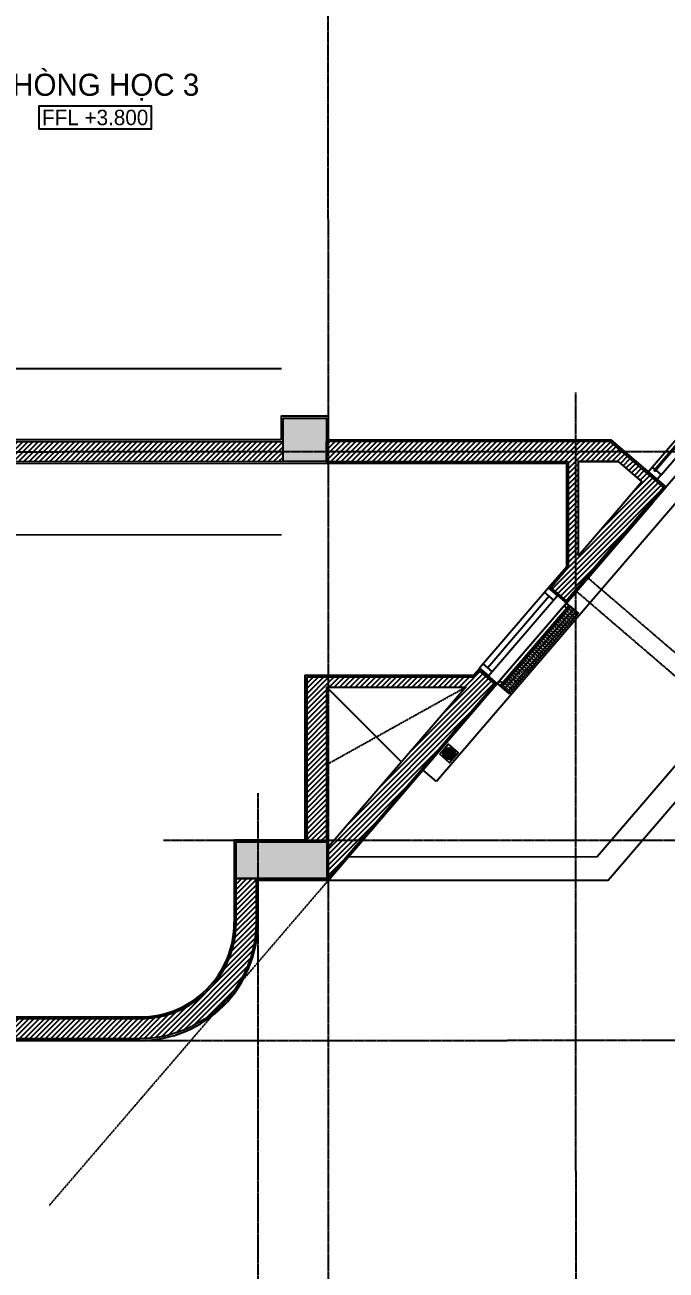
# Model space of a CAD drawing. Header units: inches. Extents: x 1721084 to 1854744, y 225101 to 488646.
# Drawn here: x 1788900 to 1794345, y 330177 to 340754 of the extents above; entities that cross this region are included whole.
import ezdxf
from ezdxf.enums import TextEntityAlignment as Align

# ---------------------------------------------------------------- set-up
doc = ezdxf.new("R2010")
doc.units = ezdxf.units.IN
doc.header["$MEASUREMENT"] = 0
doc.set_wipeout_variables(frame=1)
for name, pattern in [('ACAD_ISO03W100', [30, 12, -18]), ('X-PL-T2$0$X-GRID-T2$0$CENTER2', [1.125, 0.75, -0.125, 0.125, -0.125]), ('X-PL-T2$0$X-PL-T2$0$DASHED', [0.75, 0.5, -0.25]), ('X-PL-T2$0$X-PL-T2$0$DASHEDX2', [1.5, 1, -0.5]), ('X-PL-T2$0$X-PL-T2$0$HIDDEN2', [0.1875, 0.125, -0.0625])]:
    doc.linetypes.add(name, pattern=pattern)
for name, color, linetype in [('e-WIRE', 6, 'ACAD_ISO03W100'), ('X-PL-T2$0$A-XREF', 250, 'Continuous'), ('X-PL-T2$0$X-COLUM-T2$0$A-FLOR-COLS-CONC', 250, 'Continuous'), ('X-PL-T2$0$X-COLUM-T2$0$A-FLOR-PATT', 250, 'Continuous'), ('X-PL-T2$0$X-GRID-T2$0$A-GRID', 9, 'X-PL-T2$0$X-GRID-T2$0$CENTER2'), ('X-PL-T2$0$X-PL-T2$0$A-ANNO-RNAM', 250, 'Continuous'), ('X-PL-T2$0$X-PL-T2$0$A-FLOR-ABOV', 250, 'X-PL-T2$0$X-PL-T2$0$HIDDEN2'), ('X-PL-T2$0$X-PL-T2$0$A-FLOR-MED', 33, 'Continuous'), ('X-PL-T2$0$X-PL-T2$0$A-FLOR-PATT', 250, 'Continuous'), ('X-PL-T2$0$X-PL-T2$0$A-FLOR-WALL', 250, 'Continuous'), ('X-PL-T2$0$X-PL-T2$0$A-FLOR-WALL-FNSH', 250, 'Continuous'), ('X-PL-T2$0$X-PL-T2$0$A-FLOR-WALL-PART', 250, 'Continuous'), ('X-PL-T2$0$X-PL-T2$0$A-FLOR-WALL-PATT', 250, 'Continuous'), ('X-PL-T2$0$X-PL-T2$0$A-FLOR-WDW', 250, 'Continuous'), ('X-PL-T2$0$X-PL-T2$0$A-FURN-EQPM', 250, 'Continuous'), ('X-PL-T2$0$X-PL-T2$0$A-XREF', 250, 'Continuous'), ('X-PL-T2$0$X-PL-T2$0$CGXD', 250, 'Continuous'), ('X-PL-T2$0$X-PL-T2$0$I-ANNO-LEVL-PLAN', 250, 'Continuous')]:
    doc.layers.add(name, color=color, linetype=linetype)
doc.styles.add('X-PL-T2$0$HDUNGARC', font='vn_vni.shx')
doc.styles.add('X-PL-T2$0$X-PL-T2$0$SYMBTEXT', font='VAVON_.TTF')
doc.dimstyles.new('X-PL-T2$0$DIM-75', dxfattribs={"dimscale": 75, "dimtxt": 2, "dimasz": 1, "dimexe": 1, "dimexo": 1, "dimgap": 0.5, "dimtad": 1, "dimdec": 0, "dimzin": 0, "dimdsep": 46, "dimtxsty": 'X-PL-T2$0$HDUNGARC', "dimblk": 'X-PL-T2$0$_ArchTick', "dimcen": 2, "dimdle": 1, "dimclrd": 256, "dimclre": 9, "dimclrt": 3, "dimadec": 0, "dimazin": 0, "dimtfac": 1, "dimtdec": 0, "dimtix": 1, "dimtmove": 2, "dimatfit": 2, "dimfxl": 1, "dimtolj": 1, "dimtzin": 0, "dimarcsym": 2})

# ---------------------------------------------------------------- blocks, each defined once
blk = doc.blocks.new('X-PL-T2$0$X-COLUM-T2')
at = {"layer": 'X-PL-T2$0$X-COLUM-T2$0$A-FLOR-PATT'}
h = blk.add_hatch(dxfattribs=at)
h.set_pattern_fill('!BTCT', color=250, scale=20, pattern_type=2)
h.set_pattern_definition([(50, (0, 0), (143.45204, -12.5504), [15, -165]), (355, (0, 0), (-27.7503, 150.4384), [12, -132]), (100.4514, (11.95, -1.05), (115.7019, 137.8879), [12.748, -140.2284]), (46.1842, (0, 40), (213.4482, -33.1038), [22.5, -247.5]), (96.6356, (17.79, 37.24), (186.9325, 194.8236), [19.122, -210.3426]), (351.1842, (0, 40), (186.9324, 194.8237), [18, -198]), (21, (20, 30), (119.3814, -80.5238), [15, -165]), (326, (20, 30), (48.6631, 145.03), [12, -132]), (71.4514, (29.95, 23.29), (168.0445, 64.5061), [12.748, -140.2284]), (37.5, (0, 0), (2.43197, 66.57877), [0, -130.4, 0, -134, 0, -132.5]), (7.5, (0, 0), (52.6139, 78.88234), [0, -76.4, 0, -127.4, 0, -50.5]), (327.5, (-44.6, 0), (106.76449, -4.51097), [0, -50, 0, -156, 0, -207]), (317.5, (-64.6, 0), (116.63723, 20.021), [0, -65, 0, -103.6, 0, -147]), (45, (0, 0), (-60.10408, 60.10408), []), (45, (0, 24.5), (-60.10408, 60.10408), [])])
h.paths.add_polyline_path([(20685, 3915), (20685, 4285), (20315, 4285), (20315, 3915)])
h.paths.add_polyline_path([(20685, 685), (19915, 685), (19915, 375), (20685, 375)])
h.paths.add_polyline_path([(15485, -715), (14815, -715), (14815, -985), (15485, -985)])
h.paths.add_polyline_path([(15015, 3915), (15385, 3915), (15385, 4385), (15015, 4385)])
h.paths.add_polyline_path([(8785, 5465), (8785, 5935), (8215, 5935), (8215, 5465)])
h.paths.add_polyline_path([(4735, -985), (4735, -615), (4265, -615), (4265, -985)])
h.paths.add_polyline_path([(8415, -985), (8785, -985), (8785, -615), (8415, -615)])
h.paths.add_polyline_path([(8785, 11337), (8415, 11358), (8415, 10965), (8785, 10965)])
h.paths.add_polyline_path([(20685, 10634), (20315, 10656), (20315, 10215), (20685, 10215)])
h.paths.add_polyline_path([(4735, 11576), (4265, 11603), (4265, 11215), (4735, 11215)])
h.paths.add_polyline_path([(15, 11335), (15, 10965), (385, 10965), (385, 11335)])
h.paths.add_polyline_path([(15, 5935), (15, 5465), (585, 5465), (585, 5935)])
h.paths.add_polyline_path([(385, 15), (385, 385), (15, 385), (15, 15)])
at = {"layer": 'X-PL-T2$0$X-COLUM-T2$0$A-FLOR-COLS-CONC'}
for points in [[(20315, 4285), (20685, 4285), (20685, 3915), (20315, 3915)], [(19915, 685), (20685, 685), (20685, 375), (19915, 375)]]:
    blk.add_lwpolyline(points, close=True, dxfattribs=at)
blk = doc.blocks.new('*U603')
for points in [[(0, 0), (50, 0), (50, 100), (0, 100)], [(0, 0), (900, 0), (900, 100), (0, 100)], [(850, 0), (900, 0), (900, 100), (850, 100)]]:
    blk.add_lwpolyline(points, close=True)
at = {"color": 8}
blk.add_lwpolyline([(50, 50), (850, 50)], dxfattribs=at)
blk = doc.blocks.new('X-PL-T2$0$X-PL-T2$0$IDEN-ELEV-PLAN')
blk.add_wipeout([(-6.33, -1.33), (-6.33, 1.33), (6.33, 1.33), (6.33, -1.33)])
blk.add_lwpolyline([(-6.33, -1.33), (-6.33, 1.33), (6.33, 1.33), (6.33, -1.33)], close=True)
at = {"color": 2, "style": 'X-PL-T2$0$X-PL-T2$0$SYMBTEXT'}
blk.add_attdef('EL0.000', text='', height=2, dxfattribs=at).set_placement((0, 0), align=Align.MIDDLE)
blk = doc.blocks.new('X-PL-T2$0$X-PL-T2$0$PHEU THU 115X115')
blk.add_wipeout([(-58, 0), (58, 0), (58, -115), (-58, -115)])
for p, q in [((-15, -24), (14, -24)), ((-15, -91), (14, -91))]:
    blk.add_line(p, q)
blk.add_lwpolyline([(-58, 0), (58, 0), (58, -115), (-58, -115)], close=True)
for points in [[(-9, -54), (-43, -54)], [(-43, -61), (-9, -61)], [(36, -43), (-36, -43)], [(-36, -49), (36, -49)], [(-36, -66), (36, -66)], [(36, -72), (-36, -72)], [(30, -30), (30, -30), (-31, -30)], [(-31, -37), (30, -37)], [(-31, -78), (30, -78)], [(30, -85), (30, -85), (-31, -85)], [(9, -54), (43, -54)], [(43, -61), (9, -61)]]:
    blk.add_lwpolyline(points)
for radius in [51.5, 46.6, 4.59]:
    blk.add_circle((0, -58), radius)
for centre, radius, start, end in [((-43, -57), 3.31, 102.6911, 257.3089), ((-36, -46), 2.86, 91.5923, 268.4077), ((-36, -69), 2.86, 91.5923, 268.4077), ((-31, -34), 3.25, 95.4785, 264.5215), ((-31, -81), 3.25, 95.4785, 264.5215), ((-11, -57), 3.57, 295.1985, 64.8015), ((10, -57), 3.57, 115.1985, 244.8015), ((30, -34), 3.26, 278.0597, 81.9403), ((30, -81), 3.26, 278.0597, 81.9403), ((36, -46), 2.92, 282.0282, 77.9718), ((36, -69), 2.92, 282.0282, 77.9718), ((42, -57), 3.31, 282.6911, 77.3089)]:
    blk.add_arc(centre, radius, start, end)
for points in [[(14, -24), (17, -22), (15, -19), (10, -17), (-1, -16), (-13, -18), (-17, -21), (-18, -23), (-15, -24)], [(14, -91), (17, -93), (15, -96), (10, -98), (-1, -99), (-13, -97), (-17, -94), (-18, -92), (-15, -91)]]:
    blk.add_spline(points, degree=3)
blk = doc.blocks.new('X-PL-T2$0$X-PL-T2$0$MAI DON 1')
at = {"layer": 'X-PL-T2$0$X-PL-T2$0$A-FLOR-MED'}
for points in [[(7268, -12071), (9636, -11931), (13868, -6371, 0.179259), (14435, -4510), (14339, -2888), (14296, -2165, 0.397053), (12000, 0), (0, 0), (0, -1800)], [(7427, -11861), (9533, -11737), (13709, -6250, 0.179259), (14235, -4522), (14139, -2900), (14097, -2176, 0.397053), (12000, -200), (200, -200), (200, -1800)], [(0, -1800), (12000, -1800, -0.397053), (12499, -2271), (12542, -2994), (12638, -4617, -0.179259), (12435, -5281), (7268, -12071)]]:
    blk.add_lwpolyline(points, format="xyb", dxfattribs=at)
at = {"layer": 'X-PL-T2$0$X-PL-T2$0$A-FLOR-WALL-PART'}
for p, q in [((12555, -5372), (8134, -11181)), ((8134, -11181), (8014, -11090))]:
    blk.add_line(p, q, dxfattribs=at)
blk.add_lwpolyline([(9772, -8781), (9778, -8773)], dxfattribs=at)
at = {"layer": 'X-PL-T2$0$X-PL-T2$0$A-FLOR-WALL-PART', "color": 9, "linetype": 'X-PL-T2$0$X-PL-T2$0$DASHEDX2'}
for points in [[(9316, -9379), (10749, -10469)], [(9226, -9499), (10658, -10589)]]:
    blk.add_lwpolyline(points, dxfattribs=at)
at = {"layer": 'X-PL-T2$0$X-PL-T2$0$A-FURN-EQPM', "color": 6, "xscale": 0.9708737864077668, "yscale": 0.9708737864077668, "zscale": 0.9708737864077668, "rotation": 52.72598209761302}
blk.add_blockref('X-PL-T2$0$X-PL-T2$0$PHEU THU 115X115', (8181, -10903), dxfattribs=at)
blk = doc.blocks.new('X-PL-T2$0$X-GRID-T2')
at = {"layer": 'X-PL-T2$0$X-GRID-T2$0$A-GRID', "ltscale": 8}
for p, q in [((20700, -4800), (20700, 15788.2)), ((22800, -4800), (22800, 4500)), ((10900, 4000), (30471.8, 4000)), ((19300, 700), (30471.8, 700)), ((-3578.7, -1000), (30471.8, -1000))]:
    blk.add_line(p, q, dxfattribs=at)
blk.add_lwpolyline([(20100, 1100), (20100, -4800), (19725, -4800)], dxfattribs=at)
blk = doc.blocks.new('*U616')
for p, q in [((50, 100), (900, 100)), ((50, 0), (900, 0))]:
    blk.add_line(p, q)
for points in [[(0, 0), (0, 100), (50, 100), (50, 70), (40, 70), (40, 60), (50, 60), (50, 0)], [(900, 0), (900, 60), (910, 60), (910, 70), (900, 70), (900, 100), (950, 100), (950, 0)]]:
    blk.add_lwpolyline(points, close=True)
at = {"color": 8}
blk.add_lwpolyline([(40, 70), (40, 60), (910, 60), (910, 70)], close=True, dxfattribs=at)
blk = doc.blocks.new('X-PL-T2$0$X-PL-T2$0$X-A-PL-GENL-2ND FLOOR$0$pl-louver 1')
at = {"layer": 'X-PL-T2$0$X-PL-T2$0$A-FLOR-WALL-PATT'}
h = blk.add_hatch(dxfattribs=at)
h.set_pattern_fill('BRASS', color=256, scale=5)
h.set_pattern_definition([(0, (0, 0), (0, 31.75), []), (0, (0, 15.875), (0, 31.75), [15.875, -7.9375])])
h.paths.add_polyline_path([(-2, -30), (-898, -30), (-898, -130), (-2, -130)])
for points in [[(-870, -2), (-898, -2), (-898, -30), (-900, -30), (-900, 0), (-870, 0)], [(-30, -2), (-2, -2), (-2, -30), (0, -30), (0, 0), (-30, 0)], [(-898, -130), (-2, -130), (-2, -30), (-898, -30)]]:
    blk.add_lwpolyline(points, close=True)
for points in [[(-900, -30), (-900, -130), (-898, -130), (-898, -30)], [(-30, 0), (-870, 0)], [(-870, -2), (-870, -30)], [(-30, -2), (-30, -30)], [(0, -30), (0, -130), (-2, -130), (-2, -30)]]:
    blk.add_lwpolyline(points)
blk = doc.blocks.new('X-PL-T2$0$X-PL-T2')
at = {"layer": 'X-PL-T2$0$X-PL-T2$0$A-FLOR-WALL-FNSH'}
blk.add_lwpolyline([(16700, -800), (16700, -1000), (19100, -1000)], dxfattribs=at)
at = {"layer": 'X-PL-T2$0$X-PL-T2$0$A-FLOR-MED', "rotation": 356.6227153366348}
blk.add_blockref('X-PL-T2$0$X-PL-T2$0$MAI DON 1', (14156, 12838), dxfattribs=at)
at = {"layer": 'X-PL-T2$0$X-PL-T2$0$A-FLOR-PATT'}
h = blk.add_hatch(dxfattribs=at)
h.set_pattern_fill('ANSI31', color=250, scale=250)
h.paths.add_polyline_path([(20315, 4085), (15385, 4085), (15385, 3915), (20315, 3915)])
h.paths.add_polyline_path([(15385, 4385), (15385, 4085), (15585, 4085), (15585, 4485), (15185, 4485), (15185, 4835), (15015, 4835), (15015, 4385)])
h = blk.add_hatch(dxfattribs=at)
h.set_pattern_fill('ANSI31', color=250, scale=250)
h.paths.add_polyline_path([(22820, 3113), (22820, 3915), (23160, 3915), (23361, 3743), (23409, 3814), (23093, 4085), (20685, 4085), (20685, 3915), (22735, 3915), (22735, 3014), (22589, 2843), (22718, 2733), (22860, 2899), (23545, 3696), (23416, 3807), (23306, 3678), (23306, 3678)])
h = blk.add_hatch(dxfattribs=at)
h.set_pattern_fill('ANSI31', color=250, scale=250)
h.paths.add_polyline_path([(22112, 2027), (21983, 2138), (20685, 626), (20685, 375), (20693, 375)])
h = blk.add_hatch(dxfattribs=at)
h.set_pattern_fill('ANSI31', color=250, scale=250)
h.paths.add_polyline_path([(20685, 2000), (21865, 2000), (21938, 2085), (20515, 2085), (20515, 685), (20685, 685)])
h = blk.add_hatch(dxfattribs=at)
h.set_pattern_fill('ANSI31', color=250, scale=250)
h.paths.add_polyline_path([(20085, 0), (20085, 375), (19915, 375), (19915, 0, -0.414214), (19100, -815), (16715, -815), (16715, -985), (19100, -985, 0.414214)])
at = {"layer": 'X-PL-T2$0$X-PL-T2$0$A-FLOR-ABOV', "linetype": 'X-PL-T2$0$X-PL-T2$0$DASHEDX2'}
for points in [[(20685, 2000), (21319, 1364)], [(20685, 1343), (21865, 2000)]]:
    blk.add_lwpolyline(points, dxfattribs=at)
at = {"layer": 'X-PL-T2$0$X-PL-T2$0$A-FLOR-WALL'}
for points in [[(15385, 3915), (15385, 4385), (15015, 4385), (15015, 4835), (15185, 4835), (15185, 4485), (15585, 4485), (15585, 4085), (20315, 4085)], [(23093, 4085), (20685, 4085)], [(20685, 3915), (20685, 4085)], [(23430, 3562), (23545, 3696), (23093, 4085), (22820, 4085)], [(20315, 3915), (15385, 3915)], [(20685, 3915), (22735, 3915)], [(22735, 3915), (22735, 3014)], [(23160, 3915), (22820, 3915), (22820, 3113)], [(22820, 3915), (23160, 3915), (23361, 3743), (23195, 3549)], [(22820, 3113), (23361, 3743)], [(23434, 3567), (23545, 3696)], [(23434, 3567), (22860, 2899)], [(22735, 3014), (22589, 2843), (22718, 2733), (22860, 2899)], [(21938, 2085), (20515, 2085), (20515, 685), (20685, 685), (20685, 2000), (21865, 2000), (20685, 626), (20685, 375), (20693, 375), (22112, 2027), (21983, 2138), (21938, 2085)]]:
    blk.add_lwpolyline(points, dxfattribs=at)
for points in [[(19915, 0), (19915, 375), (20085, 375), (20085, 0, -0.414214), (19100, -985), (16715, -985)], [(16715, -815), (19100, -815, 0.414214), (19915, 0)]]:
    blk.add_lwpolyline(points, format="xyb", dxfattribs=at)
at = {"layer": 'X-PL-T2$0$X-PL-T2$0$A-FLOR-WALL-FNSH'}
for points in [[(20300, 4100), (15600, 4100), (15600, 4500), (15200, 4500), (15200, 4850), (15000, 4850), (15000, 3900)], [(22820, 4100), (23098, 4100), (23566, 3698), (23456, 3569)], [(15000, 3900), (22720, 3900)], [(20700, 360), (20700, 360), (20700, 360), (22133, 2029), (21981, 2159), (21931, 2100), (20500, 2100), (20500, 700), (19900, 700), (19900, 0)], [(20100, 360), (20700, 360)]]:
    blk.add_lwpolyline(points, dxfattribs=at)
at = {"layer": 'X-PL-T2$0$X-PL-T2$0$A-FLOR-WALL-FNSH', "ltscale": 200}
for points in [[(20700, 4100), (20700, 4300), (20300, 4300), (20300, 4100)], [(20700, 4100), (23098, 4100)], [(22720, 3900), (22720, 3019)], [(23566, 3698), (23456, 3569)], [(22872, 2889), (23456, 3569)], [(22720, 3019), (22568, 2842), (22720, 2712), (22872, 2889)]]:
    blk.add_lwpolyline(points, dxfattribs=at)
at = {"layer": 'X-PL-T2$0$X-PL-T2$0$A-FLOR-WALL-FNSH'}
for points in [[(19100, -1000), (19100, -1000, 0.414214), (20100, 0), (20100, 360)], [(16700, -800), (19100, -800, 0.414214), (19900, 0)]]:
    blk.add_lwpolyline(points, format="xyb", dxfattribs=at)
at = {"layer": 'X-PL-T2$0$X-PL-T2$0$A-FLOR-WALL-PART'}
blk.add_lwpolyline([(22850, 2863), (22133, 2029)], dxfattribs=at)
at = {"layer": 'X-PL-T2$0$X-PL-T2$0$CGXD', "linetype": 'X-PL-T2$0$X-PL-T2$0$DASHED', "ltscale": 7}
blk.add_line((18330, -2400), (32109, 13647), dxfattribs=at)
at = {"layer": 'X-PL-T2$0$X-PL-T2$0$A-FLOR-WALL'}
blk.add_blockref('X-PL-T2$0$X-GRID-T2', (0, 0), dxfattribs=at)
at = {"layer": 'X-PL-T2$0$X-PL-T2$0$A-FLOR-WDW'}
for name, p, rotation in [('*U616', (23491, 3763), 49.34869744086394), ('*U603', (22568, 2842), 229.3486755867648), ('X-PL-T2$0$X-PL-T2$0$X-A-PL-GENL-2ND FLOOR$0$pl-louver 1', (22720, 2712), 49.34868349029088)]:
    blk.add_blockref(name, p, dxfattribs=dict(at, rotation=rotation))
at = {"layer": 'X-PL-T2$0$X-PL-T2$0$A-XREF'}
blk.add_blockref('X-PL-T2$0$X-COLUM-T2', (0, 0), dxfattribs=at)
at = {"layer": 'X-PL-T2$0$X-PL-T2$0$A-ANNO-RNAM', "insert": (18727, 7095), "char_height": 187.5, "width": 2127.36, "attachment_point": 5, "style": 'X-PL-T2$0$X-PL-T2$0$SYMBTEXT'}
blk.add_mtext('PHOØNG HOÏC 3', dxfattribs=at)
at = {"layer": 'X-PL-T2$0$X-PL-T2$0$I-ANNO-LEVL-PLAN'}
ref = blk.add_blockref('X-PL-T2$0$X-PL-T2$0$IDEN-ELEV-PLAN', (18721, 6838), dxfattribs=dict(at, xscale=75, yscale=75, zscale=75))
ref.add_attrib('EL 000.00', 'FFL +3.800', dxfattribs={"layer": '0', "height": 131.2, "style": 'X-PL-T2$0$X-PL-T2$0$SYMBTEXT'}).set_placement((18721, 6838), align=Align.MIDDLE)
blk = doc.blocks.new('X-PL-T2$0$_ArchTick')
at = {"color": 0, "linetype": 'ByBlock', "const_width": 0.15}
blk.add_lwpolyline([(-0.5, -0.48), (0.5, 0.52)], dxfattribs=at)
blk = doc.blocks.new('X-PL-T2')
at = {"layer": 'X-PL-T2$0$A-XREF'}
blk.add_blockref('X-PL-T2$0$X-PL-T2', (0, 0), dxfattribs=at)
for points in [[(17950, 4100), (17950, 4705), (20302, 4705)], [(17950, 3900), (17950, 3295), (20302, 3295)]]:
    blk.add_leader(points, dimstyle='X-PL-T2$0$DIM-75', override={"dimgap": 0.5, "dimtad": 0}, dxfattribs=at)

msp = doc.modelspace()

# ---------------------------------------------------------------- block references
at = {"layer": 'e-WIRE', "color": 6, "ltscale": 10, "xscale": 1.000295790310395, "yscale": 1.000295790310395, "zscale": 1.000295790310395, "rotation": 0.016950043841553}
msp.add_blockref('X-PL-T2', (1770772.4, 333122.6), dxfattribs=at)

doc.saveas('drawing.dxf')
